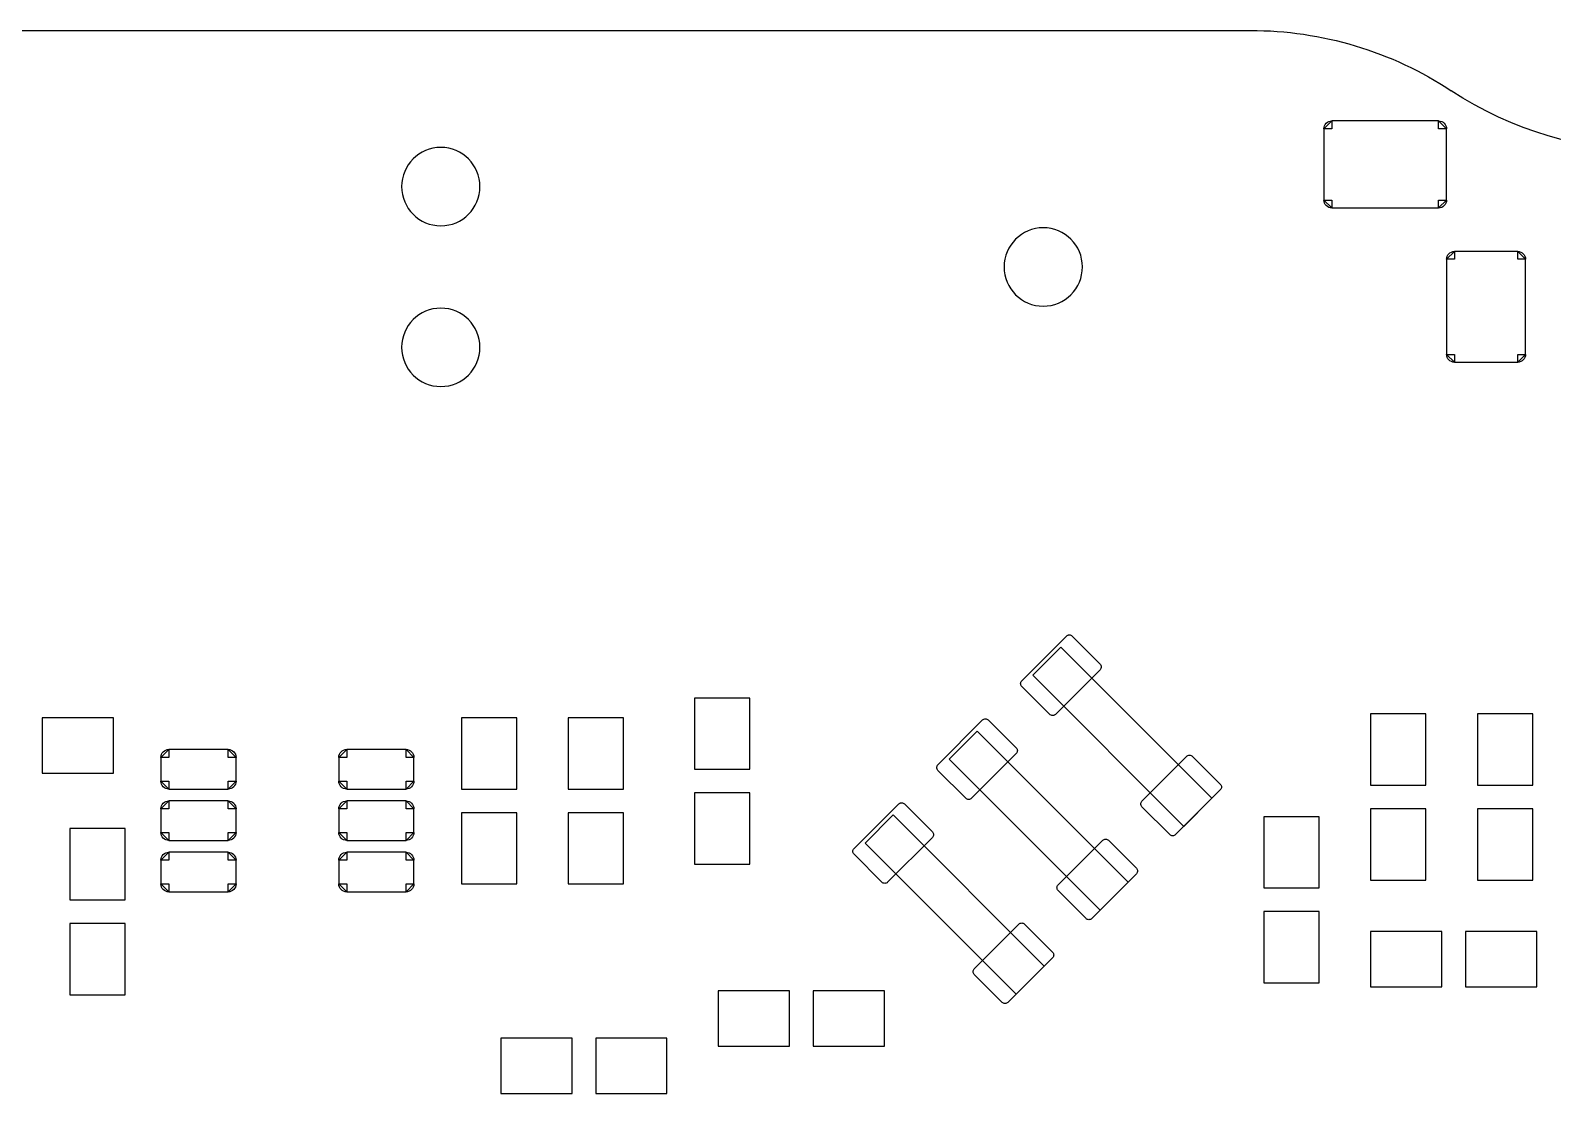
# Model space of a CAD drawing. Extents: x 22 to 190, y 82 to 214.
# Drawn here: x 88.63 to 107.87, y 200.57 to 214 of the extents above; entities that cross this region are included whole.
import ezdxf

# ---------------------------------------------------------------- set-up
doc = ezdxf.new("R2010")
doc.units = 0
doc.layers.add('Layer_1', color=7, linetype='CONTINUOUS')

msp = doc.modelspace()

# ---------------------------------------------------------------- linework, layer by layer
at = {"layer": 'Layer_1', "color": 7}
for points in [[(76.516421, 214.004213), (104.051304, 214.004213)], [(105.080371, 212.760859), (104.980372, 212.760859)], [(105.080371, 212.860897), (105.080371, 212.760859)], [(106.429191, 212.760859), (106.429191, 212.860635)], [(106.529191, 212.760859), (106.429191, 212.760859)], [(104.980372, 211.86104), (104.980372, 211.86104), (105.080371, 211.86104)], [(105.080371, 211.86104), (105.080371, 211.761238)], [(106.429191, 211.86104), (106.529191, 211.86104)], [(106.429191, 211.761002), (106.429191, 211.86104)], [(106.628409, 211.21154), (106.628409, 211.112026)], [(107.42882, 211.112026), (107.42882, 211.211304)], [(106.628409, 211.112026), (106.529191, 211.112026)], [(107.528299, 211.112026), (107.42882, 211.112026)], [(106.52893, 209.911306), (106.52893, 209.911306), (106.628409, 209.911306)], [(106.628409, 209.911306), (106.628409, 209.811792)], [(107.42882, 209.911306), (107.528299, 209.911306)], [(107.42882, 209.811792), (107.42882, 209.911306)], [(90.383328, 204.917818), (90.383328, 204.81778)], [(91.13249, 204.81778), (91.13249, 204.917818)], [(92.63131, 204.917818), (92.63131, 204.81778)], [(93.380706, 204.81778), (93.380706, 204.917818)], [(90.383328, 204.81778), (90.283355, 204.81778)], [(91.23249, 204.81778), (91.13249, 204.81778)], [(92.63131, 204.81778), (92.53131, 204.81778)], [(93.480706, 204.81778), (93.380706, 204.81778)], [(90.283355, 204.517928), (90.283355, 204.517928), (90.383328, 204.517928)], [(90.383328, 204.517928), (90.383328, 204.41789)], [(91.13249, 204.517928), (91.23249, 204.517928)], [(91.13249, 204.41789), (91.13249, 204.517928)], [(92.53131, 204.517928), (92.53131, 204.517928), (92.63131, 204.517928)], [(92.63131, 204.517928), (92.63131, 204.41789)], [(93.380706, 204.517928), (93.480445, 204.517928)], [(93.380706, 204.41789), (93.380706, 204.517928)], [(90.383328, 204.268082), (90.383328, 204.168044)], [(91.13249, 204.168044), (91.13249, 204.268082)], [(92.63131, 204.268082), (92.63131, 204.168044)], [(93.380706, 204.168044), (93.380706, 204.268082)], [(90.383328, 204.168044), (90.283355, 204.168044)], [(91.23249, 204.168044), (91.13249, 204.168044)], [(92.63131, 204.168044), (92.53131, 204.168044)], [(93.480706, 204.168044), (93.380706, 204.168044)], [(90.283355, 203.868191), (90.283355, 203.868191), (90.383328, 203.868191)], [(90.383328, 203.868191), (90.383328, 203.768153)], [(91.13249, 203.868191), (91.23249, 203.868191)], [(91.13249, 203.768153), (91.13249, 203.868191)], [(92.53131, 203.868191), (92.53131, 203.868191), (92.63131, 203.868191)], [(92.63131, 203.868191), (92.63131, 203.768153)], [(93.380706, 203.868191), (93.480445, 203.868191)], [(93.380706, 203.768153), (93.380706, 203.868191)], [(90.383328, 203.518307), (90.283355, 203.518307)], [(90.383328, 203.618345), (90.383328, 203.518307)], [(91.13249, 203.518307), (91.13249, 203.618345)], [(91.23249, 203.518307), (91.13249, 203.518307)], [(92.63131, 203.518307), (92.53131, 203.518307)], [(92.63131, 203.618345), (92.63131, 203.518307)], [(93.380706, 203.518307), (93.380706, 203.618345)], [(93.480706, 203.518307), (93.380706, 203.518307)], [(90.283355, 203.218455), (90.283355, 203.218455), (90.383328, 203.218455)], [(90.383328, 203.218455), (90.383328, 203.118417)], [(91.13249, 203.218455), (91.23249, 203.218455)], [(91.13249, 203.118417), (91.13249, 203.218455)], [(92.53131, 203.218455), (92.53131, 203.218455), (92.63131, 203.218455)], [(92.63131, 203.218455), (92.63131, 203.118417)], [(93.380706, 203.218455), (93.480445, 203.218455)], [(93.380706, 203.118417), (93.380706, 203.218455)]]:
    msp.add_lwpolyline(points, dxfattribs=at)
for points in [[(106.529191, 212.760859), (106.429191, 212.860635), (105.080371, 212.860635), (104.980372, 212.760859), (104.980372, 211.86104), (105.080371, 211.761238), (106.429191, 211.761238), (106.529191, 211.86104)], [(93.82024, 212.031155)], [(95.089154, 211.650286)], [(96.358043, 211.650286)], [(97.626931, 211.650286)], [(98.895819, 211.650286)], [(100.164708, 211.650286)], [(107.528299, 211.112026), (107.42882, 211.211304), (106.628409, 211.211304), (106.529191, 211.112026), (106.529191, 209.911306), (106.628409, 209.811792), (107.42882, 209.811792), (107.528299, 209.911306)], [(101.433596, 211.01553)], [(95.089154, 210.380774)], [(96.358043, 210.380774)], [(97.626931, 210.380774)], [(98.895819, 210.380774)], [(100.164708, 210.380774)], [(93.82024, 209.999931)], [(101.772115, 206.364555), (101.781511, 206.361774), (101.790153, 206.357209), (101.797753, 206.350859), (102.151004, 205.997407), (102.157095, 205.989798), (102.161936, 205.981167), (102.164721, 205.971774), (102.165762, 205.961883), (102.164721, 205.952228), (102.161936, 205.942836), (102.157095, 205.933942), (102.151004, 205.926333), (101.585859, 205.360893), (101.585859, 205.360893), (101.578233, 205.35478), (101.569358, 205.349979), (101.566573, 205.349192), (101.559962, 205.347093), (101.550331, 205.346044), (101.540415, 205.347093), (101.531044, 205.3499), (101.522403, 205.354702), (101.514803, 205.360815), (101.161526, 205.714241), (101.155201, 205.721849), (101.15062, 205.730481), (101.147835, 205.739874), (101.146794, 205.749791), (101.147835, 205.759682), (101.15062, 205.769074), (101.155201, 205.777706), (101.161526, 205.785341), (101.726697, 206.350781), (101.726697, 206.350781), (101.734323, 206.35713), (101.742938, 206.361695), (101.745983, 206.362482), (101.752334, 206.364581), (101.762225, 206.36563), (101.772115, 206.364581)], [(101.656161, 206.210444), (101.301868, 205.855732), (103.21055, 203.946139), (103.565076, 204.300851)], [(97.726904, 204.667736), (97.726904, 205.567319), (97.027507, 205.567319), (97.027507, 204.667736)], [(88.784796, 204.617966), (89.683931, 204.617966), (89.683931, 205.317709), (88.784796, 205.317709)], [(94.080129, 205.317709), (94.080129, 204.41789), (94.779526, 204.41789), (94.779526, 205.317709)], [(95.428949, 205.317709), (95.428949, 204.41789), (96.128112, 204.41789), (96.128112, 205.317709)], [(100.712362, 205.304276), (100.721732, 205.301469), (100.730373, 205.296904), (100.737973, 205.290554), (101.09125, 204.937128), (101.097575, 204.929493), (101.102156, 204.920862), (101.104941, 204.911469), (101.105982, 204.901578), (101.104941, 204.891923), (101.102156, 204.882531), (101.097575, 204.873899), (101.09125, 204.866291), (100.52608, 204.300851), (100.518453, 204.294502), (100.509838, 204.289936), (100.500182, 204.286867), (100.490551, 204.28608), (100.480661, 204.286867), (100.471265, 204.289936), (100.462623, 204.294502), (100.455023, 204.300851), (100.101772, 204.654015), (100.095421, 204.661649), (100.09084, 204.670517), (100.088055, 204.67991), (100.087014, 204.689564), (100.088055, 204.699482), (100.09084, 204.708874), (100.095421, 204.717506), (100.101772, 204.725114), (100.666917, 205.290554), (100.674543, 205.296904), (100.683158, 205.301469), (100.692815, 205.304276), (100.702445, 205.305325)], [(106.269328, 204.467922), (106.269328, 205.367741), (105.569905, 205.367741), (105.569905, 204.467922)], [(107.618148, 204.467922), (107.618148, 205.367741), (106.918725, 205.367741), (106.918725, 204.467922)], [(100.596615, 205.150139), (100.242089, 204.795689), (102.15077, 202.886096), (102.505036, 203.240808)], [(91.13249, 204.41789), (91.23249, 204.517928), (91.23249, 204.81778), (91.13249, 204.917818), (90.383328, 204.917818), (90.283355, 204.81778), (90.283355, 204.517928), (90.383328, 204.41789)], [(93.380706, 204.41789), (93.480445, 204.517928), (93.480445, 204.81778), (93.380706, 204.917818), (92.63131, 204.917818), (92.53131, 204.81778), (92.53131, 204.517928), (92.63131, 204.41789)], [(103.290976, 204.844961), (103.300372, 204.842153), (103.309013, 204.837352), (103.316613, 204.831239), (103.669865, 204.477813), (103.676216, 204.470205), (103.680796, 204.461573), (103.683581, 204.45218), (103.684623, 204.442263), (103.683581, 204.432372), (103.680796, 204.42298), (103.676216, 204.414348), (103.669865, 204.406713), (103.10472, 203.841273), (103.097094, 203.834924), (103.088479, 203.830359), (103.079082, 203.827578), (103.069192, 203.826528), (103.059275, 203.827578), (103.049905, 203.830359), (103.041264, 203.834924), (103.033664, 203.841273), (102.680386, 204.194726), (102.674296, 204.202334), (102.669481, 204.210966), (102.666696, 204.220358), (102.665655, 204.230249), (102.666696, 204.239904), (102.669481, 204.249297), (102.674296, 204.258191), (102.680386, 204.265799), (103.245557, 204.831239), (103.253183, 204.837352), (103.262059, 204.842153), (103.271455, 204.844961), (103.281085, 204.84601)], [(91.13249, 203.768153), (91.23249, 203.868191), (91.23249, 204.168044), (91.13249, 204.268082), (90.383328, 204.268082), (90.283355, 204.168044), (90.283355, 203.868191), (90.383328, 203.768153)], [(93.380706, 203.768153), (93.480445, 203.868191), (93.480445, 204.168044), (93.380706, 204.268082), (92.63131, 204.268082), (92.53131, 204.168044), (92.53131, 203.868191), (92.63131, 203.768153)], [(97.726904, 203.468563), (97.726904, 204.36812), (97.027507, 204.36812), (97.027507, 203.468563)], [(94.080129, 204.118038), (94.080129, 203.218455), (94.779526, 203.218455), (94.779526, 204.118038)], [(95.428949, 204.118038), (95.428949, 203.218455), (96.128112, 203.218455), (96.128112, 204.118038)], [(99.652582, 204.243971), (99.661952, 204.24119), (99.670593, 204.236598), (99.678193, 204.230249), (100.031471, 203.876823), (100.037795, 203.869477), (100.042376, 203.860583), (100.045161, 203.85119), (100.046202, 203.841536), (100.045161, 203.831645), (100.042376, 203.822252), (100.037795, 203.813594), (100.031471, 203.805986), (99.4663, 203.240546), (99.4663, 203.240546), (99.4587, 203.234196), (99.450058, 203.229631), (99.447013, 203.228582), (99.440662, 203.226745), (99.430772, 203.225696), (99.420881, 203.226745), (99.411485, 203.229526), (99.402844, 203.234092), (99.395243, 203.240441), (99.041992, 203.593867), (99.035902, 203.601502), (99.03106, 203.610133), (99.028275, 203.619526), (99.027234, 203.629181), (99.028275, 203.639072), (99.03106, 203.648464), (99.035902, 203.657096), (99.041992, 203.664704), (99.607137, 204.230144), (99.607137, 204.230144), (99.614763, 204.236494), (99.623639, 204.241085), (99.626424, 204.242134), (99.633035, 204.243971), (99.642665, 204.24502)], [(99.536861, 204.08986), (99.182335, 203.735411), (101.09099, 201.825817), (101.445256, 202.180503)], [(106.269328, 203.268225), (106.269328, 204.167807), (105.569905, 204.167807), (105.569905, 203.268225)], [(107.618148, 203.268225), (107.618148, 204.167807), (106.918725, 204.167807), (106.918725, 203.268225)], [(89.83367, 203.018378), (89.83367, 203.917961), (89.134247, 203.917961), (89.134247, 203.018378)], [(104.920481, 203.168449), (104.920481, 204.068268), (104.221085, 204.068268), (104.221085, 203.168449)], [(102.231196, 203.784656), (102.240592, 203.781875), (102.249234, 203.77731), (102.256834, 203.77096), (102.610111, 203.417508), (102.616436, 203.4099), (102.621017, 203.401268), (102.623802, 203.391875), (102.624843, 203.381984), (102.623802, 203.372067), (102.621719, 203.365718), (102.620939, 203.362675), (102.616358, 203.354043), (102.610033, 203.346434), (102.610033, 203.346434), (102.044862, 202.780994), (102.037236, 202.774645), (102.028621, 202.77008), (102.019225, 202.767273), (102.009334, 202.766223), (101.999678, 202.767273), (101.990308, 202.77008), (101.981406, 202.774645), (101.973806, 202.780994), (101.620789, 203.134421), (101.614438, 203.142029), (101.609883, 203.150661), (101.606838, 203.160053), (101.606057, 203.169971), (101.606838, 203.179625), (101.60892, 203.186211), (101.609961, 203.189254), (101.614516, 203.197886), (101.620867, 203.20552), (101.620867, 203.20552), (102.186038, 203.77096), (102.193404, 203.77731), (102.202279, 203.781875), (102.211675, 203.784656), (102.221306, 203.785705)], [(91.13249, 203.118417), (91.23249, 203.218455), (91.23249, 203.518307), (91.13249, 203.618345), (90.383328, 203.618345), (90.283355, 203.518307), (90.283355, 203.218455), (90.383328, 203.118417)], [(93.380706, 203.118417), (93.480445, 203.218455), (93.480445, 203.518307), (93.380706, 203.618345), (92.63131, 203.618345), (92.53131, 203.518307), (92.53131, 203.218455), (92.63131, 203.118417)], [(101.171442, 202.724377), (101.180812, 202.72157), (101.189714, 202.717005), (101.197054, 202.710655), (101.550331, 202.357229), (101.556656, 202.349594), (101.561237, 202.340963), (101.564022, 202.33157), (101.565063, 202.321679), (101.564022, 202.312024), (101.561237, 202.302632), (101.556656, 202.293738), (101.550331, 202.286129), (100.98516, 201.720689), (100.977534, 201.714603), (100.968919, 201.709775), (100.959523, 201.706994), (100.949632, 201.705945), (100.939976, 201.706994), (100.930606, 201.709775), (100.921965, 201.714603), (100.914364, 201.720689), (100.561087, 202.074116), (100.554762, 202.08175), (100.550181, 202.090382), (100.547136, 202.099774), (100.546355, 202.109665), (100.547136, 202.119583), (100.550181, 202.128975), (100.554762, 202.137607), (100.561087, 202.145215), (101.126258, 202.710655), (101.133884, 202.717005), (101.142499, 202.72157), (101.151895, 202.724377), (101.161786, 202.725426)], [(104.920481, 201.968751), (104.920481, 202.868334), (104.221085, 202.868334), (104.221085, 201.968751)], [(89.83367, 201.819206), (89.83367, 202.718789), (89.134247, 202.718789), (89.134247, 201.819206)], [(105.570165, 201.918982), (106.4693, 201.918982), (106.4693, 202.61875), (105.570165, 202.61875)], [(106.769012, 201.918982), (107.668147, 201.918982), (107.668147, 202.61875), (106.769012, 202.61875)], [(98.226589, 201.868976), (97.327219, 201.868976), (97.327219, 201.169469), (98.226589, 201.169469)], [(99.425436, 201.868976), (98.526066, 201.868976), (98.526066, 201.169207), (99.425436, 201.169207)], [(95.478949, 201.269245), (94.579553, 201.269245), (94.579553, 200.569502), (95.478949, 200.569502)], [(96.677796, 201.269245), (95.7784, 201.269245), (95.7784, 200.569502), (96.677796, 200.569502)]]:
    msp.add_lwpolyline(points, close=True, dxfattribs=at)
for points in [[(104.051304, 214.004476), (104.953511, 214.004476), (105.83591, 213.739622), (106.589133, 213.242764)], [(111.664634, 213.242501), (110.125003, 212.226902), (108.128608, 212.226902), (106.589003, 213.242554)], [(104.980372, 212.760859), (104.980372, 212.816112), (105.02514, 212.860897), (105.080371, 212.860897)], [(106.429191, 212.860897), (106.484422, 212.860897), (106.529191, 212.816112), (106.529191, 212.760859)], [(93.820136, 212.526256), (93.546738, 212.526256), (93.325137, 212.304535), (93.325137, 212.031024)], [(94.315109, 212.031024), (94.315109, 212.304535), (94.093507, 212.526256), (93.820136, 212.526256)], [(93.325137, 212.031024), (93.325137, 211.757513), (93.546738, 211.535792), (93.820136, 211.535792)], [(93.820136, 211.535792), (94.093507, 211.535792), (94.315109, 211.757513), (94.315109, 212.031024)], [(105.080371, 211.761002), (105.02514, 211.761002), (104.980372, 211.805787), (104.980372, 211.86104)], [(106.529191, 211.86104), (106.529191, 211.805787), (106.484422, 211.761002), (106.429191, 211.761002)], [(101.433466, 211.510657), (101.160068, 211.510657), (100.938466, 211.28891), (100.938466, 211.015399)], [(101.928439, 211.015399), (101.928439, 211.28891), (101.706837, 211.510657), (101.433466, 211.510657)], [(106.52893, 211.112026), (106.52893, 211.166991), (106.573464, 211.21154), (106.628409, 211.21154)], [(107.42882, 211.21154), (107.483765, 211.21154), (107.528299, 211.166991), (107.528299, 211.112026)], [(100.938466, 211.015399), (100.938466, 210.741888), (101.160068, 210.520167), (101.433466, 210.520167)], [(101.433466, 210.520167), (101.706837, 210.520167), (101.928439, 210.741888), (101.928439, 211.015399)], [(93.820136, 210.495032), (93.546738, 210.495032), (93.325137, 210.273311), (93.325137, 209.9998)], [(94.315109, 209.9998), (94.315109, 210.273311), (94.093507, 210.495032), (93.820136, 210.495032)], [(93.325137, 209.9998), (93.325137, 209.726289), (93.546738, 209.504568), (93.820136, 209.504568)], [(93.820136, 209.504568), (94.093507, 209.504568), (94.315109, 209.726289), (94.315109, 209.9998)], [(106.628409, 209.811792), (106.573464, 209.811792), (106.52893, 209.856341), (106.52893, 209.911306)], [(107.528299, 209.911306), (107.528299, 209.856341), (107.483765, 209.811792), (107.42882, 209.811792)], [(90.283355, 204.81778), (90.283355, 204.873033), (90.328123, 204.917818), (90.383328, 204.917818)], [(91.13249, 204.917818), (91.187722, 204.917818), (91.23249, 204.873033), (91.23249, 204.81778)], [(92.53131, 204.81778), (92.53131, 204.873033), (92.576078, 204.917818), (92.63131, 204.917818)], [(93.380706, 204.917818), (93.435937, 204.917818), (93.480706, 204.873033), (93.480706, 204.81778)], [(90.383328, 204.41789), (90.328123, 204.41789), (90.283355, 204.462675), (90.283355, 204.517928)], [(91.23249, 204.517928), (91.23249, 204.462675), (91.187722, 204.41789), (91.13249, 204.41789)], [(92.63131, 204.41789), (92.576078, 204.41789), (92.53131, 204.462675), (92.53131, 204.517928)], [(93.480706, 204.517928), (93.480706, 204.462675), (93.435937, 204.41789), (93.380706, 204.41789)], [(90.283355, 204.168044), (90.283355, 204.223297), (90.328123, 204.268082), (90.383328, 204.268082)], [(91.13249, 204.268082), (91.187722, 204.268082), (91.23249, 204.223297), (91.23249, 204.168044)], [(92.53131, 204.168044), (92.53131, 204.223297), (92.576078, 204.268082), (92.63131, 204.268082)], [(93.380706, 204.268082), (93.435937, 204.268082), (93.480706, 204.223297), (93.480706, 204.168044)], [(90.383328, 203.768153), (90.328123, 203.768153), (90.283355, 203.812938), (90.283355, 203.868191)], [(91.23249, 203.868191), (91.23249, 203.812938), (91.187722, 203.768153), (91.13249, 203.768153)], [(92.63131, 203.768153), (92.576078, 203.768153), (92.53131, 203.812938), (92.53131, 203.868191)], [(93.480706, 203.868191), (93.480706, 203.812938), (93.435937, 203.768153), (93.380706, 203.768153)], [(90.283355, 203.518307), (90.283355, 203.57356), (90.328123, 203.618345), (90.383328, 203.618345)], [(91.13249, 203.618345), (91.187722, 203.618345), (91.23249, 203.57356), (91.23249, 203.518307)], [(92.53131, 203.518307), (92.53131, 203.57356), (92.576078, 203.618345), (92.63131, 203.618345)], [(93.380706, 203.618345), (93.435937, 203.618345), (93.480706, 203.57356), (93.480706, 203.518307)], [(90.383328, 203.118417), (90.328123, 203.118417), (90.283355, 203.163202), (90.283355, 203.218455)], [(91.23249, 203.218455), (91.23249, 203.163202), (91.187722, 203.118417), (91.13249, 203.118417)], [(92.63131, 203.118417), (92.576078, 203.118417), (92.53131, 203.163202), (92.53131, 203.218455)], [(93.480706, 203.218455), (93.480706, 203.163202), (93.435937, 203.118417), (93.380706, 203.118417)]]:
    msp.add_open_spline(points, degree=3, dxfattribs=at)

doc.saveas('drawing.dxf')
